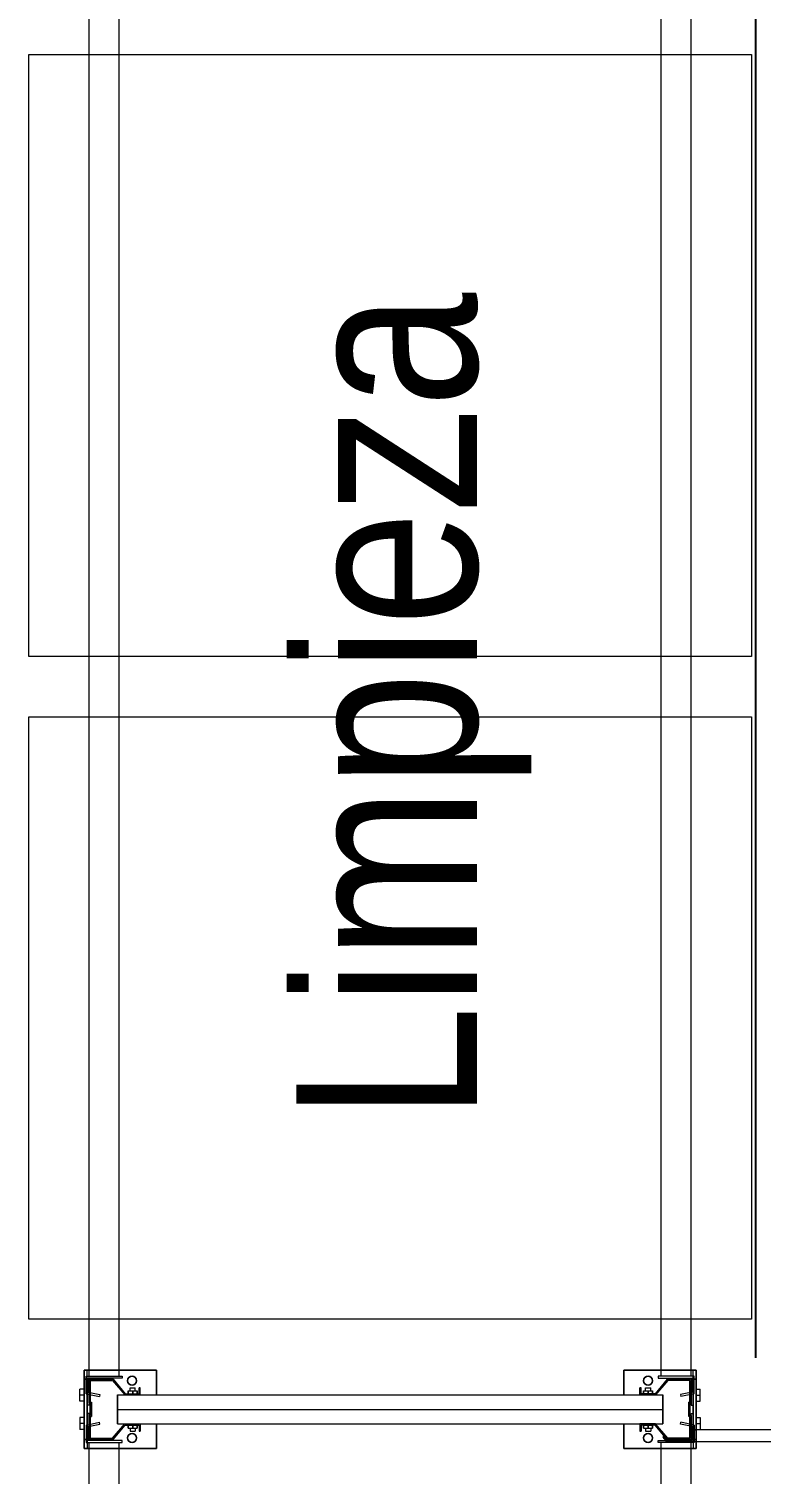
# Model space of a CAD drawing. Header units: metres. Extents: x 0 to 8715937, y -236336 to 216.
# Drawn here: x 121.441 to 122.657, y 77.887 to 80.287 of the extents above; entities that cross this region are included whole.
import ezdxf

# ---------------------------------------------------------------- set-up
doc = ezdxf.new("R2010")
doc.units = ezdxf.units.M
doc.header["$MEASUREMENT"] = 0
doc.linetypes.add('ACAD_ISO10W100', pattern=[18, 12, -3, 0, -3])
for name, color, linetype in [('0-BLOCK-EQUIPAMIENTO', 7, 'Continuous'), ('0-BLOCK-ESTRUCTURA', 7, 'Continuous'), ('AAA BAST', 5, 'Continuous'), ('AAA CONECT', 3, 'Continuous'), ('AAA LARG', 1, 'Continuous'), ('AAA PALLETS', 7, 'Continuous'), ('EJES', 251, 'ACAD_ISO10W100'), ('TEXTO', 7, 'Continuous')]:
    doc.layers.add(name, color=color, linetype=linetype)
doc.styles.add('AR', font='arial.ttf')

# ---------------------------------------------------------------- blocks, each defined once
blk = doc.blocks.new('DPM-ESTRUCTURA')
at = {"layer": 'EJES', "ltscale": 0.4}
blk.add_line((34.9278, 41.5801), (34.9278, 112.3301), dxfattribs=at)
blk = doc.blocks.new('1A MODULO D FTE')
at = {"layer": 'AAA BAST', "lineweight": 5}
for points in [[(-2.34, -0.835), (-2.34, -0.833), (-2.35, -0.833), (-2.35, -0.81), (-2.326, -0.79), (-2.326, -0.75), (-2.366, -0.75), (-2.366, -0.752), (-2.386, -0.752), (-2.386, -0.75), (-2.426, -0.75), (-2.426, -0.79), (-2.402, -0.81), (-2.402, -0.833), (-2.412, -0.833), (-2.412, -0.835), (-2.4, -0.835), (-2.4, -0.8091), (-2.424, -0.7891), (-2.424, -0.752), (-2.388, -0.752), (-2.388, -0.754), (-2.364, -0.754), (-2.364, -0.752), (-2.328, -0.752), (-2.328, -0.7891), (-2.352, -0.8091), (-2.352, -0.835)], [(-0.012, -0.835), (-0.012, -0.833), (-0.002, -0.833), (-0.002, -0.81), (-0.026, -0.79), (-0.026, -0.75), (0.014, -0.75), (0.014, -0.752), (0.034, -0.752), (0.034, -0.75), (0.074, -0.75), (0.074, -0.79), (0.05, -0.81), (0.05, -0.833), (0.06, -0.833), (0.06, -0.835), (0.048, -0.835), (0.048, -0.8091), (0.072, -0.7891), (0.072, -0.752), (0.036, -0.752), (0.036, -0.754), (0.012, -0.754), (0.012, -0.752), (-0.024, -0.752), (-0.024, -0.7891), (0, -0.8091), (0, -0.835)], [(-2.34, -1.665), (-2.34, -1.667), (-2.35, -1.667), (-2.35, -1.69), (-2.326, -1.71), (-2.326, -1.75), (-2.366, -1.75), (-2.366, -1.748), (-2.386, -1.748), (-2.386, -1.75), (-2.426, -1.75), (-2.426, -1.71), (-2.402, -1.69), (-2.402, -1.667), (-2.412, -1.667), (-2.412, -1.665), (-2.4, -1.665), (-2.4, -1.6909), (-2.424, -1.7109), (-2.424, -1.748), (-2.388, -1.748), (-2.388, -1.746), (-2.364, -1.746), (-2.364, -1.748), (-2.328, -1.748), (-2.328, -1.7109), (-2.352, -1.6909), (-2.352, -1.665)], [(-0.012, -1.665), (-0.012, -1.667), (-0.002, -1.667), (-0.002, -1.69), (-0.026, -1.71), (-0.026, -1.75), (0.014, -1.75), (0.014, -1.748), (0.034, -1.748), (0.034, -1.75), (0.074, -1.75), (0.074, -1.71), (0.05, -1.69), (0.05, -1.667), (0.06, -1.667), (0.06, -1.665), (0.048, -1.665), (0.048, -1.6909), (0.072, -1.7109), (0.072, -1.748), (0.036, -1.748), (0.036, -1.746), (0.012, -1.746), (0.012, -1.748), (-0.024, -1.748), (-0.024, -1.7109), (0, -1.6909), (0, -1.665)]]:
    blk.add_hatch(color=251, dxfattribs=at).paths.add_polyline_path(points)
at = {"layer": 'AAA BAST', "color": 251, "lineweight": 5}
for p, q in [((-2.426, -0.7418), (-2.441, -0.7418)), ((-2.441, -0.7418), (-2.441, -0.8618)), ((-2.326, -0.7418), (-2.426, -0.7418)), ((-2.426, -0.7418), (-2.426, -0.7468)), ((-2.3895, -0.7348), (-2.4095, -0.7348)), ((-2.4095, -0.7418), (-2.4095, -0.7348)), ((-2.3995, -0.7418), (-2.3995, -0.7348)), ((-2.3895, -0.7418), (-2.3895, -0.7348)), ((-2.3625, -0.7348), (-2.3425, -0.7348)), ((-2.3625, -0.7418), (-2.3625, -0.7348)), ((-2.3525, -0.7418), (-2.3525, -0.7348)), ((-2.3425, -0.7418), (-2.3425, -0.7348)), ((-2.326, -0.7468), (-2.326, -0.7418)), ((-2.311, -0.7418), (-2.326, -0.7418)), ((-2.311, -0.8618), (-2.311, -0.7418)), ((-0.041, -0.8618), (-0.041, -0.7418)), ((-0.041, -0.7418), (-0.026, -0.7418)), ((-0.026, -0.7468), (-0.026, -0.7418)), ((-0.026, -0.7418), (0.074, -0.7418)), ((0.0105, -0.7348), (-0.0095, -0.7348)), ((-0.0095, -0.7418), (-0.0095, -0.7348)), ((0.0005, -0.7418), (0.0005, -0.7348)), ((0.0105, -0.7418), (0.0105, -0.7348)), ((0.0375, -0.7348), (0.0575, -0.7348)), ((0.0375, -0.7418), (0.0375, -0.7348)), ((0.0475, -0.7418), (0.0475, -0.7348)), ((0.0575, -0.7418), (0.0575, -0.7348)), ((0.074, -0.7418), (0.074, -0.7468)), ((0.074, -0.7418), (0.089, -0.7418)), ((0.089, -0.7418), (0.089, -0.8618)), ((-2.426, -0.7468), (-2.441, -0.7468)), ((-2.426, -0.7468), (-2.326, -0.7468)), ((-2.386, -0.75), (-2.426, -0.75)), ((-2.426, -0.75), (-2.426, -0.79)), ((-2.424, -0.752), (-2.424, -0.7891)), ((-2.388, -0.752), (-2.424, -0.752)), ((-2.416, -0.75), (-2.416, -0.7468)), ((-2.416, -0.7468), (-2.383, -0.7468)), ((-2.388, -0.752), (-2.388, -0.754)), ((-2.364, -0.754), (-2.388, -0.754)), ((-2.386, -0.75), (-2.386, -0.752)), ((-2.386, -0.75), (-2.383, -0.75)), ((-2.366, -0.752), (-2.386, -0.752)), ((-2.383, -0.75), (-2.383, -0.7468)), ((-2.369, -0.75), (-2.369, -0.7468)), ((-2.366, -0.75), (-2.369, -0.75)), ((-2.326, -0.75), (-2.366, -0.75)), ((-2.366, -0.75), (-2.366, -0.752)), ((-2.328, -0.752), (-2.364, -0.752)), ((-2.364, -0.752), (-2.364, -0.754)), ((-2.336, -0.75), (-2.336, -0.7468)), ((-2.328, -0.752), (-2.328, -0.7891)), ((-2.326, -0.7468), (-2.311, -0.7468)), ((-2.326, -0.75), (-2.326, -0.79)), ((-0.026, -0.7468), (-0.041, -0.7468)), ((0.074, -0.7468), (-0.026, -0.7468)), ((-0.026, -0.75), (0.014, -0.75)), ((-0.026, -0.75), (-0.026, -0.79)), ((-0.024, -0.752), (-0.024, -0.7891)), ((-0.024, -0.752), (0.012, -0.752)), ((-0.016, -0.75), (-0.016, -0.7468)), ((0.012, -0.752), (0.012, -0.754)), ((0.012, -0.754), (0.036, -0.754)), ((0.014, -0.75), (0.014, -0.752)), ((0.014, -0.75), (0.017, -0.75)), ((0.014, -0.752), (0.034, -0.752)), ((0.017, -0.75), (0.017, -0.7468)), ((0.031, -0.75), (0.031, -0.7468)), ((0.064, -0.7468), (0.031, -0.7468)), ((0.034, -0.75), (0.031, -0.75)), ((0.034, -0.75), (0.074, -0.75)), ((0.034, -0.75), (0.034, -0.752)), ((0.036, -0.752), (0.072, -0.752)), ((0.036, -0.752), (0.036, -0.754)), ((0.064, -0.75), (0.064, -0.7468)), ((0.072, -0.752), (0.072, -0.7891)), ((0.074, -0.7468), (0.089, -0.7468)), ((0.074, -0.75), (0.074, -0.79)), ((-2.426, -0.79), (-2.402, -0.81)), ((-2.424, -0.7891), (-2.4, -0.8091)), ((-2.328, -0.7891), (-2.352, -0.8091)), ((-2.326, -0.79), (-2.35, -0.81)), ((-0.026, -0.79), (-0.002, -0.81)), ((-0.024, -0.7891), (0, -0.8091)), ((0.072, -0.7891), (0.048, -0.8091)), ((0.074, -0.79), (0.05, -0.81)), ((-2.402, -0.814), (-2.407, -0.814)), ((-2.407, -0.829), (-2.407, -0.814)), ((-2.402, -0.81), (-2.402, -0.833)), ((-2.4, -0.797), (-2.376, -0.797)), ((-2.4, -1.703), (-2.4, -0.797)), ((-2.4, -0.8091), (-2.4, -0.835)), ((-2.376, -0.797), (-2.352, -0.797)), ((-2.376, -1.703), (-2.376, -0.797)), ((-2.352, -1.703), (-2.352, -0.797)), ((-2.352, -0.8091), (-2.352, -0.835)), ((-2.35, -0.81), (-2.35, -0.833)), ((-2.345, -0.814), (-2.35, -0.814)), ((-2.35, -0.829), (-2.35, -0.814)), ((-2.345, -0.829), (-2.345, -0.814)), ((-0.007, -0.814), (-0.002, -0.814)), ((-0.007, -0.829), (-0.007, -0.814)), ((-0.002, -0.81), (-0.002, -0.833)), ((-0.002, -0.829), (-0.002, -0.814)), ((0.024, -0.797), (0, -0.797)), ((0, -1.703), (0, -0.797)), ((0, -0.8091), (0, -0.835)), ((0.048, -0.797), (0.024, -0.797)), ((0.024, -1.703), (0.024, -0.797)), ((0.048, -1.703), (0.048, -0.797)), ((0.048, -0.8091), (0.048, -0.835)), ((0.05, -0.81), (0.05, -0.833)), ((0.05, -0.814), (0.055, -0.814)), ((0.055, -0.829), (0.055, -0.814)), ((-2.402, -0.833), (-2.412, -0.833)), ((-2.412, -0.833), (-2.412, -0.835)), ((-2.4, -0.835), (-2.412, -0.835)), ((-2.402, -0.8215), (-2.407, -0.8215)), ((-2.402, -0.829), (-2.407, -0.829)), ((-2.352, -0.835), (-2.34, -0.835)), ((-2.345, -0.8215), (-2.35, -0.8215)), ((-2.345, -0.829), (-2.35, -0.829)), ((-2.35, -0.833), (-2.34, -0.833)), ((-2.345, -0.8172), (-2.34, -0.8172)), ((-2.345, -0.8257), (-2.34, -0.8257)), ((-2.34, -0.8257), (-2.34, -0.8172)), ((-2.34, -0.835), (-2.34, -0.833)), ((-0.007, -0.8172), (-0.012, -0.8172)), ((-0.012, -0.8257), (-0.012, -0.8172)), ((-0.007, -0.8257), (-0.012, -0.8257)), ((-0.002, -0.833), (-0.012, -0.833)), ((-0.012, -0.835), (-0.012, -0.833)), ((0, -0.835), (-0.012, -0.835)), ((-0.007, -0.8215), (-0.002, -0.8215)), ((-0.007, -0.829), (-0.002, -0.829)), ((0.048, -0.835), (0.06, -0.835)), ((0.05, -0.8215), (0.055, -0.8215)), ((0.05, -0.829), (0.055, -0.829)), ((0.05, -0.833), (0.06, -0.833)), ((0.06, -0.833), (0.06, -0.835)), ((-2.441, -0.8618), (-2.4, -0.8618)), ((-2.352, -0.8618), (-2.311, -0.8618)), ((0, -0.8618), (-0.041, -0.8618)), ((0.089, -0.8618), (0.048, -0.8618)), ((-2.441, -1.7582), (-2.441, -1.6382)), ((-2.441, -1.6382), (-2.4, -1.6382)), ((-2.352, -1.6382), (-2.311, -1.6382)), ((-2.311, -1.6382), (-2.311, -1.7582)), ((0, -1.6382), (-0.041, -1.6382)), ((-0.041, -1.6382), (-0.041, -1.7582)), ((0.089, -1.6382), (0.048, -1.6382)), ((0.089, -1.7582), (0.089, -1.6382)), ((-2.4, -1.665), (-2.412, -1.665)), ((-2.412, -1.667), (-2.412, -1.665)), ((-2.402, -1.667), (-2.412, -1.667)), ((-2.402, -1.6699), (-2.407, -1.6699)), ((-2.407, -1.6849), (-2.407, -1.6699)), ((-2.402, -1.6774), (-2.407, -1.6774)), ((-2.402, -1.69), (-2.402, -1.667)), ((-2.4, -1.6909), (-2.4, -1.665)), ((-2.352, -1.6909), (-2.352, -1.665)), ((-2.352, -1.665), (-2.34, -1.665)), ((-2.35, -1.69), (-2.35, -1.667)), ((-2.35, -1.667), (-2.34, -1.667)), ((-2.345, -1.6699), (-2.35, -1.6699)), ((-2.35, -1.6849), (-2.35, -1.6699)), ((-2.345, -1.6774), (-2.35, -1.6774)), ((-2.345, -1.6849), (-2.345, -1.6699)), ((-2.345, -1.6732), (-2.34, -1.6732)), ((-2.34, -1.665), (-2.34, -1.667)), ((-2.34, -1.6817), (-2.34, -1.6732)), ((0, -1.665), (-0.012, -1.665)), ((-0.012, -1.665), (-0.012, -1.667)), ((-0.002, -1.667), (-0.012, -1.667)), ((-0.007, -1.6732), (-0.012, -1.6732)), ((-0.012, -1.6817), (-0.012, -1.6732)), ((-0.007, -1.6699), (-0.002, -1.6699)), ((-0.007, -1.6849), (-0.007, -1.6699)), ((-0.007, -1.6774), (-0.002, -1.6774)), ((-0.002, -1.69), (-0.002, -1.667)), ((-0.002, -1.6849), (-0.002, -1.6699)), ((0, -1.6909), (0, -1.665)), ((0.048, -1.6909), (0.048, -1.665)), ((0.048, -1.665), (0.06, -1.665)), ((0.05, -1.69), (0.05, -1.667)), ((0.05, -1.667), (0.06, -1.667)), ((0.05, -1.6699), (0.055, -1.6699)), ((0.05, -1.6774), (0.055, -1.6774)), ((0.055, -1.6849), (0.055, -1.6699)), ((0.06, -1.667), (0.06, -1.665)), ((-2.426, -1.71), (-2.402, -1.69)), ((-2.424, -1.7109), (-2.4, -1.6909)), ((-2.402, -1.6849), (-2.407, -1.6849)), ((-2.4, -1.703), (-2.376, -1.703)), ((-2.376, -1.703), (-2.352, -1.703)), ((-2.328, -1.7109), (-2.352, -1.6909)), ((-2.345, -1.6849), (-2.35, -1.6849)), ((-2.326, -1.71), (-2.35, -1.69)), ((-2.345, -1.6817), (-2.34, -1.6817)), ((-0.026, -1.71), (-0.002, -1.69)), ((-0.024, -1.7109), (0, -1.6909)), ((-0.007, -1.6817), (-0.012, -1.6817)), ((-0.007, -1.6849), (-0.002, -1.6849)), ((0.024, -1.703), (0, -1.703)), ((0.048, -1.703), (0.024, -1.703)), ((0.072, -1.7109), (0.048, -1.6909)), ((0.05, -1.6849), (0.055, -1.6849)), ((0.074, -1.71), (0.05, -1.69)), ((-2.426, -1.75), (-2.426, -1.71)), ((-2.424, -1.748), (-2.424, -1.7109)), ((-2.328, -1.748), (-2.328, -1.7109)), ((-2.326, -1.75), (-2.326, -1.71)), ((-0.026, -1.75), (-0.026, -1.71)), ((-0.024, -1.748), (-0.024, -1.7109)), ((0.072, -1.748), (0.072, -1.7109)), ((0.074, -1.75), (0.074, -1.71)), ((-2.386, -1.75), (-2.426, -1.75)), ((-2.388, -1.748), (-2.424, -1.748)), ((-2.416, -1.75), (-2.416, -1.7532)), ((-2.388, -1.748), (-2.388, -1.746)), ((-2.364, -1.746), (-2.388, -1.746)), ((-2.366, -1.748), (-2.386, -1.748)), ((-2.386, -1.75), (-2.386, -1.748)), ((-2.386, -1.75), (-2.383, -1.75)), ((-2.383, -1.75), (-2.383, -1.7532)), ((-2.369, -1.75), (-2.369, -1.7532)), ((-2.366, -1.75), (-2.369, -1.75)), ((-2.366, -1.75), (-2.366, -1.748)), ((-2.326, -1.75), (-2.366, -1.75)), ((-2.364, -1.748), (-2.364, -1.746)), ((-2.328, -1.748), (-2.364, -1.748)), ((-2.336, -1.75), (-2.336, -1.7532)), ((-0.026, -1.75), (0.014, -1.75)), ((-0.024, -1.748), (0.012, -1.748)), ((-0.016, -1.75), (-0.016, -1.7532)), ((0.012, -1.748), (0.012, -1.746)), ((0.012, -1.746), (0.036, -1.746)), ((0.014, -1.748), (0.034, -1.748)), ((0.014, -1.75), (0.014, -1.748)), ((0.014, -1.75), (0.017, -1.75)), ((0.017, -1.75), (0.017, -1.7532)), ((0.031, -1.75), (0.031, -1.7532)), ((0.034, -1.75), (0.031, -1.75)), ((0.034, -1.75), (0.034, -1.748)), ((0.034, -1.75), (0.074, -1.75)), ((0.036, -1.748), (0.036, -1.746)), ((0.036, -1.748), (0.072, -1.748)), ((0.064, -1.75), (0.064, -1.7532)), ((-2.426, -1.7532), (-2.441, -1.7532)), ((-2.426, -1.7582), (-2.441, -1.7582)), ((-2.426, -1.7532), (-2.326, -1.7532)), ((-2.426, -1.7582), (-2.426, -1.7532)), ((-2.326, -1.7582), (-2.426, -1.7582)), ((-2.416, -1.7532), (-2.383, -1.7532)), ((-2.4095, -1.7582), (-2.4095, -1.7652)), ((-2.3895, -1.7652), (-2.4095, -1.7652)), ((-2.3995, -1.7582), (-2.3995, -1.7652)), ((-2.3895, -1.7582), (-2.3895, -1.7652)), ((-2.3625, -1.7582), (-2.3625, -1.7652)), ((-2.3625, -1.7652), (-2.3425, -1.7652)), ((-2.3525, -1.7582), (-2.3525, -1.7652)), ((-2.3425, -1.7582), (-2.3425, -1.7652)), ((-2.326, -1.7532), (-2.326, -1.7582)), ((-2.326, -1.7532), (-2.311, -1.7532)), ((-2.311, -1.7582), (-2.326, -1.7582)), ((-0.026, -1.7532), (-0.041, -1.7532)), ((-0.041, -1.7582), (-0.026, -1.7582)), ((0.074, -1.7532), (-0.026, -1.7532)), ((-0.026, -1.7532), (-0.026, -1.7582)), ((-0.026, -1.7582), (0.074, -1.7582)), ((-0.0095, -1.7582), (-0.0095, -1.7652)), ((0.0105, -1.7652), (-0.0095, -1.7652)), ((0.0005, -1.7582), (0.0005, -1.7652)), ((0.0105, -1.7582), (0.0105, -1.7652)), ((0.064, -1.7532), (0.031, -1.7532)), ((0.0375, -1.7582), (0.0375, -1.7652)), ((0.0375, -1.7652), (0.0575, -1.7652)), ((0.0475, -1.7582), (0.0475, -1.7652)), ((0.0575, -1.7582), (0.0575, -1.7652)), ((0.074, -1.7582), (0.074, -1.7532)), ((0.074, -1.7532), (0.089, -1.7532)), ((0.074, -1.7582), (0.089, -1.7582))]:
    blk.add_line(p, q, dxfattribs=at)
for centre in [(-2.4235, -0.8215), (-2.3285, -0.8215), (-0.0235, -0.8215), (0.0715, -0.8215), (-2.4235, -1.6785), (-2.3285, -1.6785), (-0.0235, -1.6785), (0.0715, -1.6785)]:
    blk.add_circle(centre, 0.0075, dxfattribs=at)
at = {"layer": 'AAA CONECT', "color": 251, "lineweight": 5, "ltscale": 0.21}
for p, q in [((-2.43, -0.4591), (-2.43, -0.7909)), ((-0.03, -0.4591), (-0.03, -0.7909)), ((-2.41, -0.5066), (-2.41, -0.7434)), ((-0.01, -0.5066), (-0.01, -0.7434))]:
    blk.add_line(p, q, dxfattribs=at)
at = {"layer": 'AAA CONECT', "color": 251, "lineweight": 5}
for p, q in [((-2.41, -0.7434), (-2.415, -0.7484)), ((-0.01, -0.7434), (-0.015, -0.7484)), ((-2.428, -0.7484), (-2.428, -0.79)), ((-2.428, -0.7484), (-2.415, -0.7484)), ((-0.028, -0.7484), (-0.028, -0.79)), ((-0.028, -0.7484), (-0.015, -0.7484)), ((-2.4223, -0.7973), (-2.43, -0.7909)), ((-2.421, -0.7958), (-2.428, -0.79)), ((-0.0223, -0.7973), (-0.03, -0.7909)), ((-0.021, -0.7958), (-0.028, -0.79)), ((-2.4223, -0.7973), (-2.421, -0.7958)), ((-0.0223, -0.7973), (-0.021, -0.7958))]:
    blk.add_line(p, q, dxfattribs=at)
at = {"layer": 'AAA LARG', "color": 251, "lineweight": 5}
for p, q in [((-2.35, -0.745), (-2.3547, -0.7671)), ((-2.3516, -0.7678), (-2.3547, -0.7671)), ((-2.3474, -0.7482), (-2.3516, -0.7678)), ((-2.35, -0.745), (-2.321, -0.745)), ((-2.3242, -0.7482), (-2.3474, -0.7482)), ((-2.3242, -0.805), (-2.3242, -0.7482)), ((-2.321, -0.745), (-2.321, -0.805)), ((-2.321, -0.75), (-0.031, -0.75)), ((-0.002, -0.745), (-0.031, -0.745)), ((-0.031, -0.745), (-0.031, -0.805)), ((-0.0278, -0.805), (-0.0278, -0.7482)), ((-0.0278, -0.7482), (-0.0046, -0.7482)), ((-0.0046, -0.7482), (-0.0004, -0.7678)), ((-0.002, -0.745), (0.0027, -0.7671)), ((-0.0004, -0.7678), (0.0027, -0.7671)), ((-2.321, -0.805), (-2.3242, -0.805)), ((-2.321, -0.8), (-0.031, -0.8)), ((-0.031, -0.805), (-0.0278, -0.805)), ((-2.321, -1.695), (-2.3242, -1.695)), ((-2.3242, -1.695), (-2.3242, -1.7518)), ((-2.321, -1.755), (-2.321, -1.695)), ((-2.321, -1.7), (-0.031, -1.7)), ((-0.031, -1.755), (-0.031, -1.695)), ((-0.031, -1.695), (-0.0278, -1.695)), ((-0.0278, -1.695), (-0.0278, -1.7518)), ((-2.3516, -1.7322), (-2.3547, -1.7329)), ((-2.35, -1.755), (-2.3547, -1.7329)), ((-2.3474, -1.7518), (-2.3516, -1.7322)), ((-2.3242, -1.7518), (-2.3474, -1.7518)), ((-2.321, -1.75), (-0.031, -1.75)), ((-0.0278, -1.7518), (-0.0046, -1.7518)), ((-0.0046, -1.7518), (-0.0004, -1.7322)), ((-0.002, -1.755), (0.0027, -1.7329)), ((-0.0004, -1.7322), (0.0027, -1.7329)), ((-2.35, -1.755), (-2.321, -1.755)), ((-0.002, -1.755), (-0.031, -1.755))]:
    blk.add_line(p, q, dxfattribs=at)
at = {"layer": 'AAA PALLETS', "color": 251, "lineweight": 5, "ltscale": 0.21}
for p, q in [((-1.226, -0.65), (-2.226, -0.65)), ((-2.226, -0.65), (-2.226, -1.85)), ((-1.226, -1.85), (-1.226, -0.65)), ((-0.126, -0.65), (-1.126, -0.65)), ((-1.126, -0.65), (-1.126, -1.85)), ((-0.126, -1.85), (-0.126, -0.65)), ((-2.226, -1.85), (-1.226, -1.85)), ((-1.126, -1.85), (-0.126, -1.85))]:
    blk.add_line(p, q, dxfattribs=at)
blk = doc.blocks.new('DPM-EQUIPAMIENTO')
at = {"layer": 'AAA BAST', "xscale": -1, "rotation": 270}
for p in [(35.5705, 80.3703), (35.5705, 77.9703)]:
    blk.add_blockref('1A MODULO D FTE', p, dxfattribs=at)

msp = doc.modelspace()

# ---------------------------------------------------------------- hatches: boundary and pattern name
at = {"layer": 'AAA BAST', "lineweight": 5}
for points in [[(121.6255, 77.9583), (121.6235, 77.9583), (121.6235, 77.9683), (121.6005, 77.9683), (121.5805, 77.9443), (121.5405, 77.9443), (121.5405, 77.9843), (121.5425, 77.9843), (121.5425, 78.0043), (121.5405, 78.0043), (121.5405, 78.0443), (121.5805, 78.0443), (121.6005, 78.0203), (121.6235, 78.0203), (121.6235, 78.0303), (121.6255, 78.0303), (121.6255, 78.0183), (121.5996, 78.0183), (121.5796, 78.0423), (121.5425, 78.0423), (121.5425, 78.0063), (121.5445, 78.0063), (121.5445, 77.9823), (121.5425, 77.9823), (121.5425, 77.9463), (121.5796, 77.9463), (121.5996, 77.9703), (121.6255, 77.9703)], [(121.6255, 78.0303), (121.6235, 78.0303), (121.6235, 78.0203), (121.6005, 78.0203), (121.5805, 78.0443), (121.5405, 78.0443), (121.5405, 78.0043), (121.5425, 78.0043), (121.5425, 77.9843), (121.5405, 77.9843), (121.5405, 77.9443), (121.5805, 77.9443), (121.6005, 77.9683), (121.6235, 77.9683), (121.6235, 77.9583), (121.6255, 77.9583), (121.6255, 77.9703), (121.5996, 77.9703), (121.5796, 77.9463), (121.5425, 77.9463), (121.5425, 77.9823), (121.5445, 77.9823), (121.5445, 78.0063), (121.5425, 78.0063), (121.5425, 78.0423), (121.5796, 78.0423), (121.5996, 78.0183), (121.6255, 78.0183)], [(122.4555, 77.9583), (122.4575, 77.9583), (122.4575, 77.9683), (122.4805, 77.9683), (122.5005, 77.9443), (122.5405, 77.9443), (122.5405, 77.9843), (122.5385, 77.9843), (122.5385, 78.0043), (122.5405, 78.0043), (122.5405, 78.0443), (122.5005, 78.0443), (122.4805, 78.0203), (122.4575, 78.0203), (122.4575, 78.0303), (122.4555, 78.0303), (122.4555, 78.0183), (122.4815, 78.0183), (122.5015, 78.0423), (122.5385, 78.0423), (122.5385, 78.0063), (122.5365, 78.0063), (122.5365, 77.9823), (122.5385, 77.9823), (122.5385, 77.9463), (122.5015, 77.9463), (122.4815, 77.9703), (122.4555, 77.9703)], [(122.4555, 78.0303), (122.4575, 78.0303), (122.4575, 78.0203), (122.4805, 78.0203), (122.5005, 78.0443), (122.5405, 78.0443), (122.5405, 78.0043), (122.5385, 78.0043), (122.5385, 77.9843), (122.5405, 77.9843), (122.5405, 77.9443), (122.5005, 77.9443), (122.4805, 77.9683), (122.4575, 77.9683), (122.4575, 77.9583), (122.4555, 77.9583), (122.4555, 77.9703), (122.4815, 77.9703), (122.5015, 77.9463), (122.5385, 77.9463), (122.5385, 77.9823), (122.5365, 77.9823), (122.5365, 78.0063), (122.5385, 78.0063), (122.5385, 78.0423), (122.5015, 78.0423), (122.4815, 78.0183), (122.4555, 78.0183)]]:
    msp.add_hatch(color=251, dxfattribs=at).paths.add_polyline_path(points)

# ---------------------------------------------------------------- linework, layer by layer
at = {"layer": 'AAA BAST', "color": 251, "lineweight": 5}
for p, q in [((121.5323, 78.0443), (121.5323, 78.0593)), ((121.5323, 78.0593), (121.6523, 78.0593)), ((121.6523, 78.0593), (121.5323, 78.0593)), ((121.5323, 78.0593), (121.5323, 78.0443)), ((121.5373, 78.0443), (121.5373, 78.0593)), ((121.5373, 78.0443), (121.5373, 78.0593)), ((121.6523, 78.0593), (121.6523, 78.0183)), ((121.6523, 78.0183), (121.6523, 78.0593)), ((122.5487, 78.0593), (122.4287, 78.0593)), ((122.4287, 78.0593), (122.4287, 78.0183)), ((122.4287, 78.0183), (122.4287, 78.0593)), ((122.4287, 78.0593), (122.5487, 78.0593)), ((122.5437, 78.0443), (122.5437, 78.0593)), ((122.5437, 78.0443), (122.5437, 78.0593)), ((122.5487, 78.0443), (122.5487, 78.0593)), ((122.5487, 78.0593), (122.5487, 78.0443)), ((121.5253, 78.0078), (121.5253, 78.0278)), ((121.5323, 78.0278), (121.5253, 78.0278)), ((121.5253, 78.0078), (121.5253, 78.0278)), ((121.5323, 78.0278), (121.5253, 78.0278)), ((121.5323, 77.9443), (121.5323, 78.0443)), ((121.5323, 78.0443), (121.5373, 78.0443)), ((121.5373, 78.0443), (121.5323, 78.0443)), ((121.5323, 78.0443), (121.5323, 77.9443)), ((121.5373, 78.0443), (121.5373, 77.9443)), ((121.5373, 77.9443), (121.5373, 78.0443)), ((121.5405, 78.0343), (121.5373, 78.0343)), ((121.5373, 78.0343), (121.5373, 78.0013)), ((121.5405, 78.0343), (121.5373, 78.0343)), ((121.5405, 78.0043), (121.5405, 78.0443)), ((121.5405, 78.0443), (121.5805, 78.0443)), ((121.5405, 78.0443), (121.5405, 78.0043)), ((121.5405, 78.0443), (121.5805, 78.0443)), ((121.5425, 78.0423), (121.5796, 78.0423)), ((121.5425, 78.0063), (121.5425, 78.0423)), ((121.5425, 78.0423), (121.5796, 78.0423)), ((121.5425, 78.0423), (121.5425, 78.0063)), ((121.5796, 78.0423), (121.5996, 78.0183)), ((121.5796, 78.0423), (121.5996, 78.0183)), ((121.5805, 78.0443), (121.6005, 78.0203)), ((121.5805, 78.0443), (121.6005, 78.0203)), ((121.6056, 78.0203), (121.6056, 78.0253)), ((121.6056, 78.0253), (121.6206, 78.0253)), ((121.6056, 78.0253), (121.6056, 78.0203)), ((121.6056, 78.0253), (121.6206, 78.0253)), ((121.6088, 78.0253), (121.6088, 78.0303)), ((121.6088, 78.0303), (121.6173, 78.0303)), ((121.6131, 78.0203), (121.6131, 78.0253)), ((121.6131, 78.0253), (121.6131, 78.0203)), ((121.6173, 78.0253), (121.6173, 78.0303)), ((121.6206, 78.0203), (121.6206, 78.0253)), ((121.6206, 78.0253), (121.6206, 78.0203)), ((121.6235, 78.0203), (121.6235, 78.0303)), ((121.6235, 78.0303), (121.6255, 78.0303)), ((121.6235, 78.0203), (121.6235, 78.0303)), ((121.6255, 78.0303), (121.6235, 78.0303)), ((121.6255, 78.0183), (121.6255, 78.0303)), ((121.6255, 78.0183), (121.6255, 78.0303)), ((122.4555, 78.0183), (122.4555, 78.0303)), ((122.4575, 78.0303), (122.4555, 78.0303)), ((122.4555, 78.0183), (122.4555, 78.0303)), ((122.4555, 78.0303), (122.4575, 78.0303)), ((122.4575, 78.0203), (122.4575, 78.0303)), ((122.4575, 78.0203), (122.4575, 78.0303)), ((122.4615, 78.0203), (122.4615, 78.0253)), ((122.4615, 78.0253), (122.4765, 78.0253)), ((122.4615, 78.0253), (122.4615, 78.0203)), ((122.4615, 78.0253), (122.4765, 78.0253)), ((122.4648, 78.0253), (122.4648, 78.0303)), ((122.4648, 78.0303), (122.4733, 78.0303)), ((122.469, 78.0203), (122.469, 78.0253)), ((122.469, 78.0253), (122.469, 78.0203)), ((122.4733, 78.0253), (122.4733, 78.0303)), ((122.4765, 78.0203), (122.4765, 78.0253)), ((122.4765, 78.0253), (122.4765, 78.0203)), ((122.5005, 78.0443), (122.4805, 78.0203)), ((122.5005, 78.0443), (122.4805, 78.0203)), ((122.5015, 78.0423), (122.4815, 78.0183)), ((122.5015, 78.0423), (122.4815, 78.0183)), ((122.5405, 78.0443), (122.5005, 78.0443)), ((122.5405, 78.0443), (122.5005, 78.0443)), ((122.5385, 78.0423), (122.5015, 78.0423)), ((122.5385, 78.0423), (122.5015, 78.0423)), ((122.5385, 78.0063), (122.5385, 78.0423)), ((122.5385, 78.0423), (122.5385, 78.0063)), ((122.5405, 78.0043), (122.5405, 78.0443)), ((122.5405, 78.0443), (122.5405, 78.0043)), ((122.5405, 78.0343), (122.5437, 78.0343)), ((122.5405, 78.0343), (122.5437, 78.0343)), ((122.5437, 78.0443), (122.5437, 77.9443)), ((122.5487, 78.0443), (122.5437, 78.0443)), ((122.5437, 77.9443), (122.5437, 78.0443)), ((122.5437, 78.0443), (122.5487, 78.0443)), ((122.5437, 78.0343), (122.5437, 78.0013)), ((122.5487, 77.9443), (122.5487, 78.0443)), ((122.5487, 78.0443), (122.5487, 77.9443)), ((122.5487, 78.0278), (122.5557, 78.0278)), ((122.5487, 78.0278), (122.5557, 78.0278)), ((122.5557, 78.0078), (122.5557, 78.0278)), ((122.5557, 78.0078), (122.5557, 78.0278)), ((121.5323, 78.0178), (121.5253, 78.0178)), ((121.5323, 78.0178), (121.5253, 78.0178)), ((121.5323, 78.0078), (121.5253, 78.0078)), ((121.5323, 78.0078), (121.5253, 78.0078)), ((121.5405, 78.0013), (121.5373, 78.0013)), ((121.5405, 78.0013), (121.5373, 78.0013)), ((121.5405, 78.0043), (121.5425, 78.0043)), ((121.5405, 78.0043), (121.5405, 78.0013)), ((121.5405, 78.0043), (121.5425, 78.0043)), ((121.5405, 78.0043), (121.5405, 78.0013)), ((121.5425, 78.0063), (121.5445, 78.0063)), ((121.5425, 78.0063), (121.5445, 78.0063)), ((121.5425, 77.9843), (121.5425, 78.0043)), ((121.5425, 78.0043), (121.5425, 77.9843)), ((121.5445, 77.9823), (121.5445, 78.0063)), ((121.5445, 78.0063), (121.5445, 77.9823)), ((121.5876, 78.0183), (121.5876, 77.9943)), ((121.5876, 78.0183), (122.4935, 78.0183)), ((121.5876, 77.9943), (121.5876, 78.0183)), ((121.5876, 78.0183), (122.4935, 78.0183)), ((121.5996, 78.0183), (121.6255, 78.0183)), ((121.5996, 78.0183), (121.6255, 78.0183)), ((121.6005, 78.0203), (121.6235, 78.0203)), ((121.6005, 78.0203), (121.6235, 78.0203)), ((121.6056, 78.0203), (121.6206, 78.0203)), ((122.4815, 78.0183), (122.4555, 78.0183)), ((122.4815, 78.0183), (122.4555, 78.0183)), ((122.4805, 78.0203), (122.4575, 78.0203)), ((122.4805, 78.0203), (122.4575, 78.0203)), ((122.4615, 78.0203), (122.4765, 78.0203)), ((122.4935, 78.0183), (122.4935, 77.9943)), ((122.4935, 77.9943), (122.4935, 78.0183)), ((122.5385, 78.0063), (122.5365, 78.0063)), ((122.5365, 77.9823), (122.5365, 78.0063)), ((122.5385, 78.0063), (122.5365, 78.0063)), ((122.5365, 78.0063), (122.5365, 77.9823)), ((122.5385, 77.9843), (122.5385, 78.0043)), ((122.5405, 78.0043), (122.5385, 78.0043)), ((122.5385, 78.0043), (122.5385, 77.9843)), ((122.5405, 78.0043), (122.5385, 78.0043)), ((122.5405, 78.0043), (122.5405, 78.0013)), ((122.5405, 78.0043), (122.5405, 78.0013)), ((122.5405, 78.0013), (122.5437, 78.0013)), ((122.5405, 78.0013), (122.5437, 78.0013)), ((122.5487, 78.0178), (122.5557, 78.0178)), ((122.5487, 78.0178), (122.5557, 78.0178)), ((122.5487, 78.0078), (122.5557, 78.0078)), ((122.5487, 78.0078), (122.5557, 78.0078)), ((121.5253, 77.9808), (121.5253, 77.9608)), ((121.5323, 77.9808), (121.5253, 77.9808)), ((121.5253, 77.9808), (121.5253, 77.9608)), ((121.5323, 77.9808), (121.5253, 77.9808)), ((121.5405, 77.9873), (121.5373, 77.9873)), ((121.5405, 77.9873), (121.5373, 77.9873)), ((121.5373, 77.9543), (121.5373, 77.9873)), ((121.5405, 77.9843), (121.5405, 77.9873)), ((121.5405, 77.9843), (121.5405, 77.9873)), ((121.5405, 77.9443), (121.5405, 77.9843)), ((121.5405, 77.9843), (121.5425, 77.9843)), ((121.5405, 77.9843), (121.5405, 77.9443)), ((121.5405, 77.9843), (121.5425, 77.9843)), ((121.5425, 77.9463), (121.5425, 77.9823)), ((121.5425, 77.9823), (121.5445, 77.9823)), ((121.5425, 77.9823), (121.5425, 77.9463)), ((121.5425, 77.9823), (121.5445, 77.9823)), ((121.5876, 77.9943), (121.5876, 77.9703)), ((121.5876, 77.9943), (122.4935, 77.9943)), ((121.5876, 77.9703), (121.5876, 77.9943)), ((121.5876, 77.9943), (122.4935, 77.9943)), ((122.4935, 77.9943), (122.4935, 77.9703)), ((122.4935, 77.9703), (122.4935, 77.9943)), ((122.5385, 77.9823), (122.5365, 77.9823)), ((122.5385, 77.9823), (122.5365, 77.9823)), ((122.5405, 77.9843), (122.5385, 77.9843)), ((122.5405, 77.9843), (122.5385, 77.9843)), ((122.5385, 77.9463), (122.5385, 77.9823)), ((122.5385, 77.9823), (122.5385, 77.9463)), ((122.5405, 77.9873), (122.5437, 77.9873)), ((122.5405, 77.9843), (122.5405, 77.9873)), ((122.5405, 77.9873), (122.5437, 77.9873)), ((122.5405, 77.9843), (122.5405, 77.9873)), ((122.5405, 77.9443), (122.5405, 77.9843)), ((122.5405, 77.9843), (122.5405, 77.9443)), ((122.5437, 77.9543), (122.5437, 77.9873)), ((122.5487, 77.9808), (122.5557, 77.9808)), ((122.5487, 77.9808), (122.5557, 77.9808)), ((122.5557, 77.9808), (122.5557, 77.9608)), ((122.5557, 77.9808), (122.5557, 77.9608)), ((121.5323, 77.9708), (121.5253, 77.9708)), ((121.5323, 77.9708), (121.5253, 77.9708)), ((121.5323, 77.9608), (121.5253, 77.9608)), ((121.5323, 77.9608), (121.5253, 77.9608)), ((121.5405, 77.9543), (121.5373, 77.9543)), ((121.5405, 77.9543), (121.5373, 77.9543)), ((121.5796, 77.9463), (121.5996, 77.9703)), ((121.5796, 77.9463), (121.5996, 77.9703)), ((121.5805, 77.9443), (121.6005, 77.9683)), ((121.5805, 77.9443), (121.6005, 77.9683)), ((121.5876, 77.9703), (122.4935, 77.9703)), ((121.5876, 77.9703), (122.4935, 77.9703)), ((121.5996, 77.9703), (121.6255, 77.9703)), ((121.5996, 77.9703), (121.6255, 77.9703)), ((121.6005, 77.9683), (121.6235, 77.9683)), ((121.6005, 77.9683), (121.6235, 77.9683)), ((121.6056, 77.9633), (121.6056, 77.9683)), ((121.6056, 77.9683), (121.6206, 77.9683)), ((121.6056, 77.9683), (121.6056, 77.9633)), ((121.6056, 77.9633), (121.6206, 77.9633)), ((121.6056, 77.9633), (121.6206, 77.9633)), ((121.6088, 77.9633), (121.6088, 77.9583)), ((121.6088, 77.9583), (121.6173, 77.9583)), ((121.6131, 77.9633), (121.6131, 77.9683)), ((121.6131, 77.9683), (121.6131, 77.9633)), ((121.6173, 77.9633), (121.6173, 77.9583)), ((121.6206, 77.9633), (121.6206, 77.9683)), ((121.6206, 77.9683), (121.6206, 77.9633)), ((121.6235, 77.9683), (121.6235, 77.9583)), ((121.6235, 77.9683), (121.6235, 77.9583)), ((121.6255, 77.9583), (121.6235, 77.9583)), ((121.6235, 77.9583), (121.6255, 77.9583)), ((121.6255, 77.9703), (121.6255, 77.9583)), ((121.6255, 77.9703), (121.6255, 77.9583)), ((121.6523, 77.9703), (121.6523, 77.9293)), ((121.6523, 77.9293), (121.6523, 77.9703)), ((122.4287, 77.9703), (122.4287, 77.9293)), ((122.4287, 77.9293), (122.4287, 77.9703)), ((122.4815, 77.9703), (122.4555, 77.9703)), ((122.4555, 77.9703), (122.4555, 77.9583)), ((122.4815, 77.9703), (122.4555, 77.9703)), ((122.4555, 77.9703), (122.4555, 77.9583)), ((122.4555, 77.9583), (122.4575, 77.9583)), ((122.4575, 77.9583), (122.4555, 77.9583)), ((122.4805, 77.9683), (122.4575, 77.9683)), ((122.4575, 77.9683), (122.4575, 77.9583)), ((122.4805, 77.9683), (122.4575, 77.9683)), ((122.4575, 77.9683), (122.4575, 77.9583)), ((122.4615, 77.9633), (122.4615, 77.9683)), ((122.4615, 77.9683), (122.4765, 77.9683)), ((122.4615, 77.9683), (122.4615, 77.9633)), ((122.4615, 77.9633), (122.4765, 77.9633)), ((122.4615, 77.9633), (122.4765, 77.9633)), ((122.4648, 77.9633), (122.4648, 77.9583)), ((122.4648, 77.9583), (122.4733, 77.9583)), ((122.469, 77.9633), (122.469, 77.9683)), ((122.469, 77.9683), (122.469, 77.9633)), ((122.4733, 77.9633), (122.4733, 77.9583)), ((122.4765, 77.9633), (122.4765, 77.9683)), ((122.4765, 77.9683), (122.4765, 77.9633)), ((122.5005, 77.9443), (122.4805, 77.9683)), ((122.5005, 77.9443), (122.4805, 77.9683)), ((122.5015, 77.9463), (122.4815, 77.9703)), ((122.5015, 77.9463), (122.4815, 77.9703)), ((122.5405, 77.9543), (122.5437, 77.9543)), ((122.5405, 77.9543), (122.5437, 77.9543)), ((122.5487, 77.9708), (122.5557, 77.9708)), ((122.5487, 77.9708), (122.5557, 77.9708)), ((122.5487, 77.9608), (122.5557, 77.9608)), ((122.5487, 77.9608), (122.5557, 77.9608)), ((121.5373, 77.9443), (121.5323, 77.9443)), ((121.5323, 77.9293), (121.5323, 77.9443)), ((121.5323, 77.9443), (121.5373, 77.9443)), ((121.5323, 77.9443), (121.5323, 77.9293)), ((121.6523, 77.9293), (121.5323, 77.9293)), ((121.5323, 77.9293), (121.6523, 77.9293)), ((121.5373, 77.9443), (121.5373, 77.9293)), ((121.5373, 77.9443), (121.5373, 77.9293)), ((121.5405, 77.9443), (121.5805, 77.9443)), ((121.5405, 77.9443), (121.5805, 77.9443)), ((121.5425, 77.9463), (121.5796, 77.9463)), ((121.5425, 77.9463), (121.5796, 77.9463)), ((122.4287, 77.9293), (122.5487, 77.9293)), ((122.5487, 77.9293), (122.4287, 77.9293)), ((122.5405, 77.9443), (122.5005, 77.9443)), ((122.5405, 77.9443), (122.5005, 77.9443)), ((122.5385, 77.9463), (122.5015, 77.9463)), ((122.5385, 77.9463), (122.5015, 77.9463)), ((122.5437, 77.9443), (122.5487, 77.9443)), ((122.5437, 77.9443), (122.5437, 77.9293)), ((122.5487, 77.9443), (122.5437, 77.9443)), ((122.5437, 77.9443), (122.5437, 77.9293)), ((122.5487, 77.9293), (122.5487, 77.9443)), ((122.5487, 77.9443), (122.5487, 77.9293))]:
    msp.add_line(p, q, dxfattribs=at)
for centre in [(121.612, 78.0418), (121.612, 78.0418), (122.469, 78.0418), (122.469, 78.0418), (121.612, 77.9468), (121.612, 77.9468), (122.469, 77.9468), (122.469, 77.9468)]:
    msp.add_circle(centre, 0.0075, dxfattribs=at)
at = {"layer": 'AAA CONECT', "color": 251, "lineweight": 5}
for p, q in [((122.5471, 77.9603), (122.5421, 77.9553)), ((122.5471, 77.9603), (122.5421, 77.9553)), ((122.5421, 77.9423), (122.5421, 77.9553)), ((122.5421, 77.9423), (122.5421, 77.9553)), ((122.4932, 77.948), (122.4947, 77.9492)), ((122.4932, 77.948), (122.4947, 77.9492)), ((122.4932, 77.948), (122.4996, 77.9403)), ((122.4932, 77.948), (122.4996, 77.9403)), ((122.4947, 77.9492), (122.5005, 77.9423)), ((122.4947, 77.9492), (122.5005, 77.9423)), ((122.5421, 77.9423), (122.5005, 77.9423)), ((122.5421, 77.9423), (122.5005, 77.9423))]:
    msp.add_line(p, q, dxfattribs=at)
at = {"layer": 'AAA CONECT', "color": 251, "lineweight": 5, "ltscale": 0.21}
for p, q in [((122.7839, 77.9603), (122.5471, 77.9603)), ((122.7839, 77.9603), (122.5471, 77.9603)), ((122.8315, 77.9403), (122.4996, 77.9403)), ((122.8315, 77.9403), (122.4996, 77.9403))]:
    msp.add_line(p, q, dxfattribs=at)
at = {"layer": 'AAA LARG', "color": 251, "lineweight": 5}
for p, q in [((121.5405, 78.0493), (121.5405, 80.3393)), ((121.5905, 78.0493), (121.5905, 80.3393)), ((122.4905, 78.0493), (122.4905, 80.3393)), ((122.5405, 78.0493), (122.5405, 80.3393)), ((121.5355, 78.0203), (121.5355, 78.0493)), ((121.5355, 78.0493), (121.5955, 78.0493)), ((121.5955, 78.0493), (121.5955, 78.0461)), ((122.5455, 78.0493), (122.4855, 78.0493)), ((122.4855, 78.0493), (122.4855, 78.0461)), ((122.5455, 78.0203), (122.5455, 78.0493)), ((121.5955, 78.0461), (121.5387, 78.0461)), ((121.5387, 78.0461), (121.5387, 78.0229)), ((122.4855, 78.0461), (122.5423, 78.0461)), ((122.5423, 78.0461), (122.5423, 78.0229)), ((121.5355, 78.0203), (121.5576, 78.0156)), ((121.5387, 78.0229), (121.5583, 78.0187)), ((121.5583, 78.0187), (121.5576, 78.0156)), ((122.5423, 78.0229), (122.5228, 78.0187)), ((122.5228, 78.0187), (122.5234, 78.0156)), ((122.5455, 78.0203), (122.5234, 78.0156)), ((121.5355, 77.9683), (121.5576, 77.973)), ((121.5355, 77.9683), (121.5355, 77.9393)), ((121.5387, 77.9657), (121.5583, 77.9698)), ((121.5387, 77.9425), (121.5387, 77.9657)), ((121.5583, 77.9698), (121.5576, 77.973)), ((122.5228, 77.9698), (122.5234, 77.973)), ((122.5423, 77.9657), (122.5228, 77.9698)), ((122.5455, 77.9683), (122.5234, 77.973)), ((122.5423, 77.9425), (122.5423, 77.9657)), ((122.5455, 77.9683), (122.5455, 77.9393)), ((121.5355, 77.9393), (121.5955, 77.9393)), ((121.5955, 77.9425), (121.5387, 77.9425)), ((121.5405, 75.6493), (121.5405, 77.9393)), ((121.5905, 75.6493), (121.5905, 77.9393)), ((121.5955, 77.9393), (121.5955, 77.9425)), ((122.4855, 77.9393), (122.4855, 77.9425)), ((122.4855, 77.9425), (122.5423, 77.9425)), ((122.5455, 77.9393), (122.4855, 77.9393)), ((122.4905, 75.6493), (122.4905, 77.9393)), ((122.5405, 75.6493), (122.5405, 77.9393))]:
    msp.add_line(p, q, dxfattribs=at)
at = {"layer": 'AAA PALLETS', "color": 251, "lineweight": 5, "ltscale": 0.21}
for p, q in [((121.4405, 79.2443), (121.4405, 80.2443)), ((121.4405, 80.2443), (122.6405, 80.2443)), ((122.6405, 80.2443), (122.6405, 79.2443)), ((122.6405, 79.2443), (121.4405, 79.2443)), ((121.4405, 78.1443), (121.4405, 79.1443)), ((121.4405, 79.1443), (122.6405, 79.1443)), ((122.6405, 79.1443), (122.6405, 78.1443)), ((122.6405, 78.1443), (121.4405, 78.1443))]:
    msp.add_line(p, q, dxfattribs=at)

# ---------------------------------------------------------------- block references
at = {"layer": '0-BLOCK-EQUIPAMIENTO'}
msp.add_blockref('DPM-EQUIPAMIENTO', (87.72, 0), dxfattribs=at)
at = {"layer": '0-BLOCK-ESTRUCTURA', "ltscale": 0.1}
msp.add_blockref('DPM-ESTRUCTURA', (87.72, 0), dxfattribs=at)

# ---------------------------------------------------------------- texts
at = {"layer": 'TEXTO', "ltscale": 0.1, "insert": (121.8845, 78.4736), "char_height": 0.300033, "attachment_point": 1, "rotation": 90, "style": 'AR'}
msp.add_mtext_dynamic_manual_height_columns('{\\fArial Narrow|b0|i0|c0|p34;Limpieza}', width=4.08123, gutter_width=12.5, heights=[0], dxfattribs=at)

doc.saveas('drawing.dxf')
